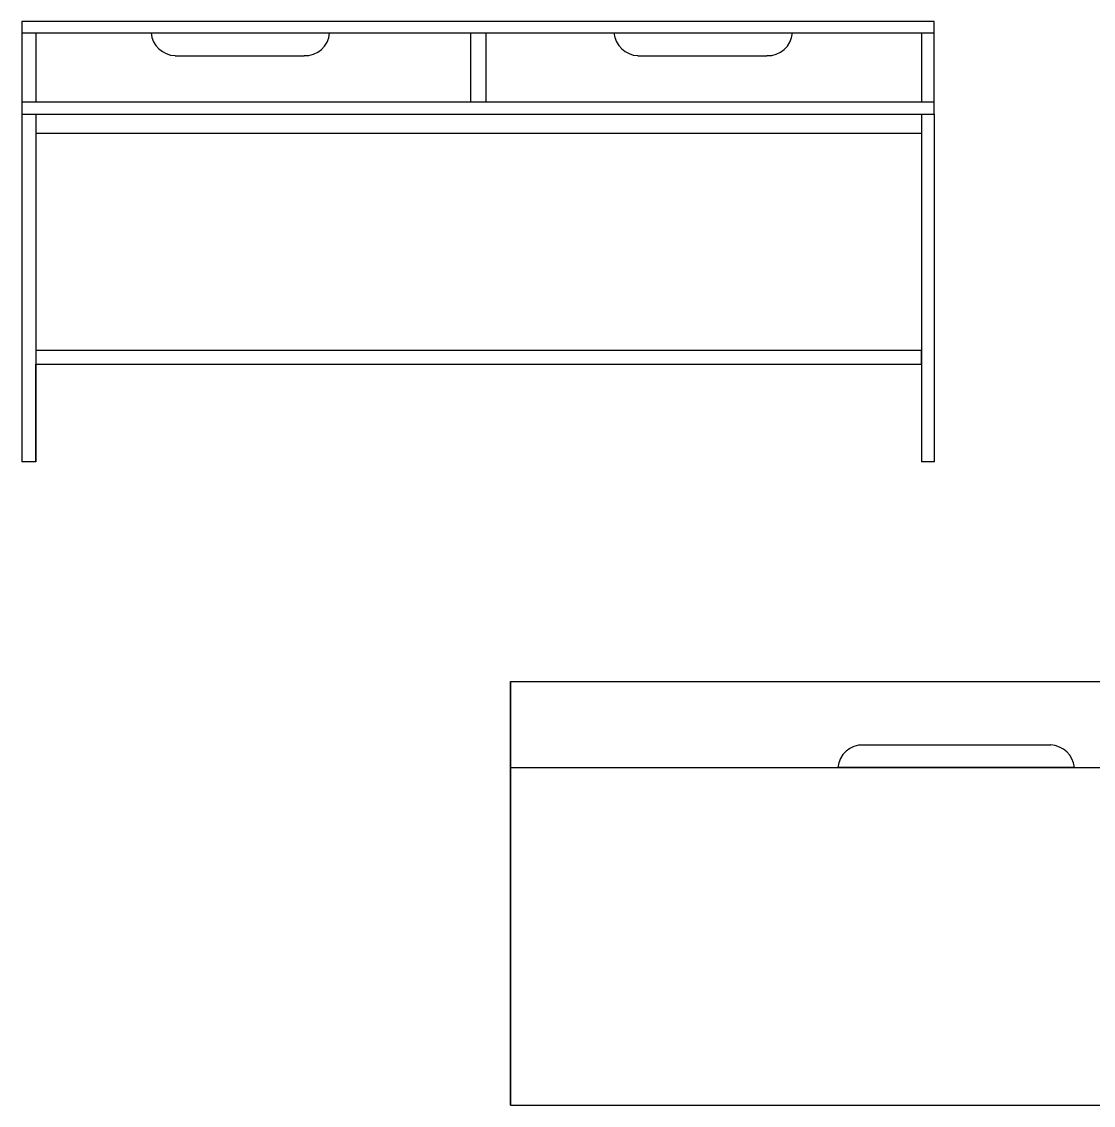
# Model space of a CAD drawing. Header units: inches. Extents: x 44 to 504, y 6 to 420.
# Drawn here: x 234.2 to 388.2, y 264.3 to 420 of the extents above; entities that cross this region are included whole.
import ezdxf

# ---------------------------------------------------------------- set-up
doc = ezdxf.new("R2010")
doc.units = ezdxf.units.IN
doc.header["$MEASUREMENT"] = 0

msp = doc.modelspace()

# ---------------------------------------------------------------- linework, layer by layer
for p, q in [((234.22, 420.01), (234.22, 406.74)), ((299.76, 420.01), (234.22, 420.01)), ((365.3, 420.01), (299.76, 420.01)), ((365.3, 406.74), (365.3, 420.01)), ((234.22, 418.38), (298.69, 418.38)), ((236.25, 418.38), (236.25, 408.47)), ((252.82, 418.38), (278.46, 418.38)), ((298.69, 418.38), (298.69, 408.47)), ((298.69, 418.38), (365.3, 418.38)), ((300.89, 418.38), (300.89, 408.47)), ((319.29, 418.38), (344.93, 418.38)), ((363.49, 418.38), (363.49, 408.47)), ((256.26, 415.12), (274.78, 415.12)), ((322.73, 415.12), (341.25, 415.12)), ((234.22, 408.47), (300.89, 408.47)), ((300.89, 408.47), (365.3, 408.47)), ((234.22, 406.74), (299.76, 406.74)), ((234.22, 406.74), (234.22, 356.79)), ((236.25, 406.74), (236.25, 356.79)), ((236.25, 406.74), (236.25, 403.97)), ((299.76, 406.74), (365.3, 406.74)), ((363.49, 406.74), (363.49, 356.79)), ((365.3, 406.74), (365.3, 356.79)), ((236.25, 403.97), (363.49, 403.97)), ((363.49, 372.77), (236.25, 372.77)), ((363.49, 370.82), (363.49, 372.77)), ((236.25, 356.79), (236.25, 370.82)), ((236.25, 370.82), (363.49, 370.82)), ((236.25, 356.79), (234.22, 356.79)), ((365.3, 356.79), (363.49, 356.79)), ((304.45, 264.33), (304.45, 325.24)), ((304.45, 325.24), (304.45, 264.33)), ((304.45, 325.24), (434.26, 325.24)), ((304.45, 325.24), (304.45, 307.07)), ((382.04, 316.09), (355.11, 316.09)), ((304.45, 312.87), (434.26, 312.87)), ((385.45, 312.87), (351.47, 312.87)), ((304.45, 264.33), (434.26, 264.33))]:
    msp.add_line(p, q)
for centre, radius, start, end in [((256.44, 418.77), 3.65, 186.0884, 267.173), ((274.94, 418.65), 3.53, 267.4024, 355.6424), ((322.91, 418.77), 3.65, 186.0884, 267.173), ((341.41, 418.65), 3.53, 267.4024, 355.6424), ((354.95, 312.6), 3.49, 87.4024, 175.6424), ((381.86, 312.49), 3.61, 6.0884, 87.173)]:
    msp.add_arc(centre, radius, start, end)

doc.saveas('drawing.dxf')
